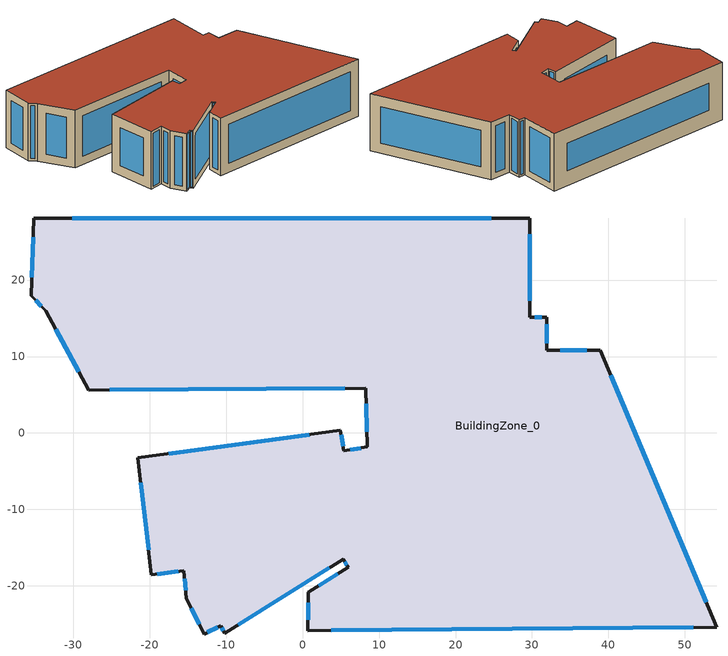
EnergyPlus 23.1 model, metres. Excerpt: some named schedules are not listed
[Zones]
BuildingZone_0
 floor outside (90.1-2019 Nonresidential CZ 1 Exterior Floor (Mass)): 29.72,28.12 29.72,15.13 31.92,15.13 31.93,10.8 38.93,10.81 54.17,-25.4 0.69,-25.86 0.76,-20.81 5.94,-17.59 5.3,-16.55 -10.21,-26.18 -10.71,-25.22 -12.86,-26.3 -15.23,-21.65 -15.54,-18 -19.78,-18.55 -21.54,-3.26 4.92,0.34 5.39,-2.33 8.43,-1.83 8.28,5.84 -28.01,5.62 -33.63,15.98 -35.49,17.93 -35.17,28.07 z0
 wall outside (90.1-2019 Nonresidential CZ 1 Exterior Wall (Mass)): 29.72,15.13 29.72,28.12 -35.17,28.07 -35.49,17.93 -33.63,15.98 -28.01,5.62 8.28,5.84 8.43,-1.83 5.39,-2.33 4.92,0.34 -21.54,-3.26 -19.78,-18.55 -15.54,-18 -15.23,-21.65 -12.86,-26.3 -10.71,-25.22 -10.21,-26.18 5.3,-16.55 5.94,-17.59 0.76,-20.81 0.69,-25.86 54.17,-25.4 38.93,10.81 31.93,10.8 31.92,15.13 29.72,15.13 z0:19.13
 window (DoublePaneLoEe2): 29.72,17.27 29.72,25.98 z2.14:16.98; 31.29,15.13 30.35,15.13 z0.63:18.5; 31.93,11.72 31.92,14.21 z0.92:18.21; 37.15,10.81 33.71,10.81 z1.78:17.35; 52.81,-22.16 40.29,7.58 z3.51:15.62; 3.77,-25.83 51.09,-25.43 z3.08:16.05; 0.74,-22.21 0.71,-24.46 z1.4:17.73; 4.59,-18.43 2.11,-19.98 z1.59:17.54; 5.49,-16.87 5.75,-17.28 z0.37:18.76; -8.42,-25.07 3.51,-17.66 z2.1:17.02; -10.56,-25.51 -10.36,-25.89 z0.33:18.8; -12.46,-26.1 -11.11,-25.42 z0.45:18.68; -14.58,-22.94 -13.51,-25.02 z1.44:17.68; -15.45,-19.05 -15.32,-20.61 z1.05:18.08; -19.04,-18.45 -16.28,-18.1 z0.75:18.38; -21.17,-6.5 -20.15,-15.31 z3.26:15.87; 0.89,-0.2 -17.52,-2.71 z4.06:15.06; 5.28,-1.74 5.02,-0.25 z0.6:18.52; 7.58,-1.97 6.24,-2.19 z0.86:18.26; 8.32,3.84 8.39,0.16 z1.99:17.13; -25.22,5.63 5.49,5.82 z2.78:16.34; -32.32,13.57 -29.32,8.04 z2.75:16.38; -34.95,17.36 -34.17,16.56 z0.79:18.34; -35.25,25.6 -35.41,20.4 z2.47:16.65; 24.69,28.12 -30.13,28.07 z5.04:14.09
 roof outside (90.1-2019 Nonresidential CZ 1 Exterior Roof (Mass)): 29.72,28.12 -35.17,28.07 -35.49,17.93 -33.63,15.98 -28.01,5.62 8.28,5.84 8.43,-1.83 5.39,-2.33 4.92,0.34 -21.54,-3.26 -19.78,-18.55 -15.54,-18 -15.23,-21.65 -12.86,-26.3 -10.71,-25.22 -10.21,-26.18 5.3,-16.55 5.94,-17.59 0.76,-20.81 0.69,-25.86 54.17,-25.4 38.93,10.81 31.93,10.8 31.92,15.13 29.72,15.13 z19.13
[Site:GroundTemperature:BuildingSurface]
18, 18, 18, 18, 18, 18, 18, 18, 18, 18, 18, 18
[Site:GroundReflectance]
0.2, 0.2, 0.2, 0.2, 0.2, 0.2, 0.2, 0.2, 0.2, 0.2, 0.2, 0.2
[Site:GroundReflectance:SnowModifier]
1, 1
[Site:WeatherStation]
Wind Sensor Height Above Ground {m}=10; Wind Speed Profile Exponent=0.22; Wind Speed Profile Boundary Layer Thickness {m}=370; Air Temperature Sensor Height Above Ground {m}=1.5
[SizingPeriod:WeatherFileConditionType] Use Weather File Daylight Saving Period=No; Use Weather File Rain and Snow Indicators=No
Name | Period Selection | Day Type
Extreme Summer Weather Period for Design | SummerExtreme | SummerDesignDay
Extreme Winter Weather Period for Design | WinterExtreme | WinterDesignDay
[Building]
Building: North Axis {deg}=0; Terrain=Suburbs; Loads Convergence Tolerance Value=0.04; Temperature Convergence Tolerance Value {deltaC}=0.25; Solar Distribution=FullExterior; Maximum Number of Warmup Days=30; Minimum Number of Warmup Days=7
[Construction]
90.1-2019 Nonresidential CZ 1 Exterior Roof (Mass): Vaporpermeable Felt_0.003_90.1-2019 Nonresidential CZ 1 Exterior Roof (Mass), XPS Board_0.11835271344262908_90.1-2019 Nonresidential CZ 1 Exterior Roof (Mass), Concrete_0.203_90.1-2019 Nonresidential CZ 1 Exterior Roof (Mass), Acoustic Tile_0.005_90.1-2019 Nonresidential CZ 1 Exterior Roof (Mass)
90.1-2019 Nonresidential CZ 1 Exterior Wall (Mass): Stucco_0.025_90.1-2019 Nonresidential CZ 1 Exterior Wall (Mass), Concrete_0.203_90.1-2019 Nonresidential CZ 1 Exterior Wall (Mass), Mineral Wool_0.006340168156952033_90.1-2019 Nonresidential CZ 1 Exterior Wall (Mass), Plaster_0.013_90.1-2019 Nonresidential CZ 1 Exterior Wall (Mass)
90.1-2019 Nonresidential CZ 1 Exterior Floor (Mass): Stucco_0.025_90.1-2019 Nonresidential CZ 1 Exterior Floor (Mass), Mineral Wool_0.005244967487677573_90.1-2019 Nonresidential CZ 1 Exterior Floor (Mass), Concrete_0.102_90.1-2019 Nonresidential CZ 1 Exterior Floor (Mass), Carpet_0.02_90.1-2019 Nonresidential CZ 1 Exterior Floor (Mass)
DoublePaneLoEe2: DoublePaneLoEe2Window
[Material]
Vaporpermeable Felt_0.003_90.1-2019 Nonresidential CZ 1 Exterior Roof (Mass): Roughness=Rough; @90.1-2019 Nonresidential CZ 1 Exterior Roof (Mass):Vaporpermeable Felt-Thickness@ [m]=0.003; @90.1-2019 Nonresidential CZ 1 Exterior Roof (Mass):Vaporpermeable Felt-Conductivity@ [W/m-K]=0.909091; @90.1-2019 Nonresidential CZ 1 Exterior Roof (Mass):Vaporpermeable Felt-Density@ [kg/m3]=0.5; @90.1-2019 Nonresidential CZ 1 Exterior Roof (Mass):Vaporpermeable Felt-SpecificHeat@ [J/kg-K]=1800; @90.1-2019 Nonresidential CZ 1 Exterior Roof (Mass):Vaporpermeable Felt-ThermalEmittance@=0.9; @90.1-2019 Nonresidential CZ 1 Exterior Roof (Mass):Vaporpermeable Felt-SolarAbsorptance@=0.7; @90.1-2019 Nonresidential CZ 1 Exterior Roof (Mass):Vaporpermeable Felt-VisibleAbsorptance@=0.7
XPS Board_0.11835271344262908_90.1-2019 Nonresidential CZ 1 Exterior Roof (Mass): Roughness=Rough; @90.1-2019 Nonresidential CZ 1 Exterior Roof (Mass):XPS Board-Thickness@ [m]=0.118353; @90.1-2019 Nonresidential CZ 1 Exterior Roof (Mass):XPS Board-Conductivity@ [W/m-K]=0.034; @90.1-2019 Nonresidential CZ 1 Exterior Roof (Mass):XPS Board-Density@ [kg/m3]=35; @90.1-2019 Nonresidential CZ 1 Exterior Roof (Mass):XPS Board-SpecificHeat@ [J/kg-K]=1400; @90.1-2019 Nonresidential CZ 1 Exterior Roof (Mass):XPS Board-ThermalEmittance@=0.9; @90.1-2019 Nonresidential CZ 1 Exterior Roof (Mass):XPS Board-SolarAbsorptance@=0.7; @90.1-2019 Nonresidential CZ 1 Exterior Roof (Mass):XPS Board-VisibleAbsorptance@=0.7
Concrete_0.203_90.1-2019 Nonresidential CZ 1 Exterior Roof (Mass): Roughness=Rough; @90.1-2019 Nonresidential CZ 1 Exterior Roof (Mass):Concrete-Thickness@ [m]=0.203; @90.1-2019 Nonresidential CZ 1 Exterior Roof (Mass):Concrete-Conductivity@ [W/m-K]=2; @90.1-2019 Nonresidential CZ 1 Exterior Roof (Mass):Concrete-Density@ [kg/m3]=2400; @90.1-2019 Nonresidential CZ 1 Exterior Roof (Mass):Concrete-SpecificHeat@ [J/kg-K]=950; @90.1-2019 Nonresidential CZ 1 Exterior Roof (Mass):Concrete-ThermalEmittance@=0.9; @90.1-2019 Nonresidential CZ 1 Exterior Roof (Mass):Concrete-SolarAbsorptance@=0.7; @90.1-2019 Nonresidential CZ 1 Exterior Roof (Mass):Concrete-VisibleAbsorptance@=0.7
Acoustic Tile_0.005_90.1-2019 Nonresidential CZ 1 Exterior Roof (Mass): Roughness=MediumSmooth; @90.1-2019 Nonresidential CZ 1 Exterior Roof (Mass):Acoustic Tile-Thickness@ [m]=0.005; @90.1-2019 Nonresidential CZ 1 Exterior Roof (Mass):Acoustic Tile-Conductivity@ [W/m-K]=0.06; @90.1-2019 Nonresidential CZ 1 Exterior Roof (Mass):Acoustic Tile-Density@ [kg/m3]=368; @90.1-2019 Nonresidential CZ 1 Exterior Roof (Mass):Acoustic Tile-SpecificHeat@ [J/kg-K]=590; @90.1-2019 Nonresidential CZ 1 Exterior Roof (Mass):Acoustic Tile-ThermalEmittance@=0.9; @90.1-2019 Nonresidential CZ 1 Exterior Roof (Mass):Acoustic Tile-SolarAbsorptance@=0.7; @90.1-2019 Nonresidential CZ 1 Exterior Roof (Mass):Acoustic Tile-VisibleAbsorptance@=0.7
Stucco_0.025_90.1-2019 Nonresidential CZ 1 Exterior Wall (Mass): Roughness=Smooth; @90.1-2019 Nonresidential CZ 1 Exterior Wall (Mass):Stucco-Thickness@ [m]=0.025; @90.1-2019 Nonresidential CZ 1 Exterior Wall (Mass):Stucco-Conductivity@ [W/m-K]=0.72; @90.1-2019 Nonresidential CZ 1 Exterior Wall (Mass):Stucco-Density@ [kg/m3]=1856; @90.1-2019 Nonresidential CZ 1 Exterior Wall (Mass):Stucco-SpecificHeat@ [J/kg-K]=840; @90.1-2019 Nonresidential CZ 1 Exterior Wall (Mass):Stucco-ThermalEmittance@=0.9; @90.1-2019 Nonresidential CZ 1 Exterior Wall (Mass):Stucco-SolarAbsorptance@=0.7; @90.1-2019 Nonresidential CZ 1 Exterior Wall (Mass):Stucco-VisibleAbsorptance@=0.7
Concrete_0.203_90.1-2019 Nonresidential CZ 1 Exterior Wall (Mass): Roughness=Rough; @90.1-2019 Nonresidential CZ 1 Exterior Wall (Mass):Concrete-Thickness@ [m]=0.203; @90.1-2019 Nonresidential CZ 1 Exterior Wall (Mass):Concrete-Conductivity@ [W/m-K]=2; @90.1-2019 Nonresidential CZ 1 Exterior Wall (Mass):Concrete-Density@ [kg/m3]=2400; @90.1-2019 Nonresidential CZ 1 Exterior Wall (Mass):Concrete-SpecificHeat@ [J/kg-K]=950; @90.1-2019 Nonresidential CZ 1 Exterior Wall (Mass):Concrete-ThermalEmittance@=0.9; @90.1-2019 Nonresidential CZ 1 Exterior Wall (Mass):Concrete-SolarAbsorptance@=0.7; @90.1-2019 Nonresidential CZ 1 Exterior Wall (Mass):Concrete-VisibleAbsorptance@=0.7
Mineral Wool_0.006340168156952033_90.1-2019 Nonresidential CZ 1 Exterior Wall (Mass): Roughness=Rough; @90.1-2019 Nonresidential CZ 1 Exterior Wall (Mass):Mineral Wool-Thickness@ [m]=0.00634017; @90.1-2019 Nonresidential CZ 1 Exterior Wall (Mass):Mineral Wool-Conductivity@ [W/m-K]=0.041; @90.1-2019 Nonresidential CZ 1 Exterior Wall (Mass):Mineral Wool-Density@ [kg/m3]=155; @90.1-2019 Nonresidential CZ 1 Exterior Wall (Mass):Mineral Wool-SpecificHeat@ [J/kg-K]=1130; @90.1-2019 Nonresidential CZ 1 Exterior Wall (Mass):Mineral Wool-ThermalEmittance@=0.9; @90.1-2019 Nonresidential CZ 1 Exterior Wall (Mass):Mineral Wool-SolarAbsorptance@=0.7; @90.1-2019 Nonresidential CZ 1 Exterior Wall (Mass):Mineral Wool-VisibleAbsorptance@=0.7
Plaster_0.013_90.1-2019 Nonresidential CZ 1 Exterior Wall (Mass): Roughness=Rough; @90.1-2019 Nonresidential CZ 1 Exterior Wall (Mass):Plaster-Thickness@ [m]=0.013; @90.1-2019 Nonresidential CZ 1 Exterior Wall (Mass):Plaster-Conductivity@ [W/m-K]=1; @90.1-2019 Nonresidential CZ 1 Exterior Wall (Mass):Plaster-Density@ [kg/m3]=2000; @90.1-2019 Nonresidential CZ 1 Exterior Wall (Mass):Plaster-SpecificHeat@ [J/kg-K]=1130; @90.1-2019 Nonresidential CZ 1 Exterior Wall (Mass):Plaster-ThermalEmittance@=0.9; @90.1-2019 Nonresidential CZ 1 Exterior Wall (Mass):Plaster-SolarAbsorptance@=0.7; @90.1-2019 Nonresidential CZ 1 Exterior Wall (Mass):Plaster-VisibleAbsorptance@=0.7
Stucco_0.025_90.1-2019 Nonresidential CZ 1 Exterior Floor (Mass): Roughness=Smooth; @90.1-2019 Nonresidential CZ 1 Exterior Floor (Mass):Stucco-Thickness@ [m]=0.025; @90.1-2019 Nonresidential CZ 1 Exterior Floor (Mass):Stucco-Conductivity@ [W/m-K]=0.72; @90.1-2019 Nonresidential CZ 1 Exterior Floor (Mass):Stucco-Density@ [kg/m3]=1856; @90.1-2019 Nonresidential CZ 1 Exterior Floor (Mass):Stucco-SpecificHeat@ [J/kg-K]=840; @90.1-2019 Nonresidential CZ 1 Exterior Floor (Mass):Stucco-ThermalEmittance@=0.9; @90.1-2019 Nonresidential CZ 1 Exterior Floor (Mass):Stucco-SolarAbsorptance@=0.7; @90.1-2019 Nonresidential CZ 1 Exterior Floor (Mass):Stucco-VisibleAbsorptance@=0.7
Mineral Wool_0.005244967487677573_90.1-2019 Nonresidential CZ 1 Exterior Floor (Mass): Roughness=Rough; @90.1-2019 Nonresidential CZ 1 Exterior Floor (Mass):Mineral Wool-Thickness@ [m]=0.00524497; @90.1-2019 Nonresidential CZ 1 Exterior Floor (Mass):Mineral Wool-Conductivity@ [W/m-K]=0.041; @90.1-2019 Nonresidential CZ 1 Exterior Floor (Mass):Mineral Wool-Density@ [kg/m3]=155; @90.1-2019 Nonresidential CZ 1 Exterior Floor (Mass):Mineral Wool-SpecificHeat@ [J/kg-K]=1130; @90.1-2019 Nonresidential CZ 1 Exterior Floor (Mass):Mineral Wool-ThermalEmittance@=0.9; @90.1-2019 Nonresidential CZ 1 Exterior Floor (Mass):Mineral Wool-SolarAbsorptance@=0.7; @90.1-2019 Nonresidential CZ 1 Exterior Floor (Mass):Mineral Wool-VisibleAbsorptance@=0.7
Concrete_0.102_90.1-2019 Nonresidential CZ 1 Exterior Floor (Mass): Roughness=Rough; @90.1-2019 Nonresidential CZ 1 Exterior Floor (Mass):Concrete-Thickness@ [m]=0.102; @90.1-2019 Nonresidential CZ 1 Exterior Floor (Mass):Concrete-Conductivity@ [W/m-K]=2; @90.1-2019 Nonresidential CZ 1 Exterior Floor (Mass):Concrete-Density@ [kg/m3]=2400; @90.1-2019 Nonresidential CZ 1 Exterior Floor (Mass):Concrete-SpecificHeat@ [J/kg-K]=950; @90.1-2019 Nonresidential CZ 1 Exterior Floor (Mass):Concrete-ThermalEmittance@=0.9; @90.1-2019 Nonresidential CZ 1 Exterior Floor (Mass):Concrete-SolarAbsorptance@=0.7; @90.1-2019 Nonresidential CZ 1 Exterior Floor (Mass):Concrete-VisibleAbsorptance@=0.7
Carpet_0.02_90.1-2019 Nonresidential CZ 1 Exterior Floor (Mass): Roughness=MediumRough; @90.1-2019 Nonresidential CZ 1 Exterior Floor (Mass):Carpet-Thickness@ [m]=0.02; @90.1-2019 Nonresidential CZ 1 Exterior Floor (Mass):Carpet-Conductivity@ [W/m-K]=0.06; @90.1-2019 Nonresidential CZ 1 Exterior Floor (Mass):Carpet-Density@ [kg/m3]=288; @90.1-2019 Nonresidential CZ 1 Exterior Floor (Mass):Carpet-SpecificHeat@ [J/kg-K]=1380; @90.1-2019 Nonresidential CZ 1 Exterior Floor (Mass):Carpet-ThermalEmittance@=0.9; @90.1-2019 Nonresidential CZ 1 Exterior Floor (Mass):Carpet-SolarAbsorptance@=0.7; @90.1-2019 Nonresidential CZ 1 Exterior Floor (Mass):Carpet-VisibleAbsorptance@=0.7
[WindowMaterial:SimpleGlazingSystem]
DoublePaneLoEe2Window: @DoublePaneLoEe2-UValue@=1.493; @DoublePaneLoEe2-SolarHeatGainCoefficient@=0.373; @DoublePaneLoEe2-VisibleTransmittance@=0.444
[WindowMaterial:Shade] Solar Reflectance=0.49; Visible reflectance=0.49; Thermal Hemispherical Emissivity=0.9; Infrared Transmittance=0; Top opening multiplier=1; Bottom opening multiplier=1; Left-side opening multiplier=1; Right-side opening multiplier=1; Air flow permeability=0
BuildingZone_0:f1:w0_Shade: @BuildingZone_0:f1:w0-ShadingSystemTransmittanceSolar@=0.5; @BuildingZone_0:f1:w0-ShadingSystemTransmittanceVisible@=0.5; @BuildingZone_0:f1:w0-ShadingThickness@ [m]=0.003; @BuildingZone_0:f1:w0-ShadingConductivity@ [W/m-K]=0.1; @BuildingZone_0:f1:w0-ShadeGlassDistance@ [m]=0.05
BuildingZone_0:f2:w0_Shade: @BuildingZone_0:f2:w0-ShadingSystemTransmittanceSolar@=0.5; @BuildingZone_0:f2:w0-ShadingSystemTransmittanceVisible@=0.5; @BuildingZone_0:f2:w0-ShadingThickness@ [m]=0.003; @BuildingZone_0:f2:w0-ShadingConductivity@ [W/m-K]=0.1; @BuildingZone_0:f2:w0-ShadeGlassDistance@ [m]=0.05
BuildingZone_0:f3:w0_Shade: @BuildingZone_0:f3:w0-ShadingSystemTransmittanceSolar@=0.5; @BuildingZone_0:f3:w0-ShadingSystemTransmittanceVisible@=0.5; @BuildingZone_0:f3:w0-ShadingThickness@ [m]=0.003; @BuildingZone_0:f3:w0-ShadingConductivity@ [W/m-K]=0.1; @BuildingZone_0:f3:w0-ShadeGlassDistance@ [m]=0.05
BuildingZone_0:f4:w0_Shade: @BuildingZone_0:f4:w0-ShadingSystemTransmittanceSolar@=0.5; @BuildingZone_0:f4:w0-ShadingSystemTransmittanceVisible@=0.5; @BuildingZone_0:f4:w0-ShadingThickness@ [m]=0.003; @BuildingZone_0:f4:w0-ShadingConductivity@ [W/m-K]=0.1; @BuildingZone_0:f4:w0-ShadeGlassDistance@ [m]=0.05
BuildingZone_0:f5:w0_Shade: @BuildingZone_0:f5:w0-ShadingSystemTransmittanceSolar@=0.5; @BuildingZone_0:f5:w0-ShadingSystemTransmittanceVisible@=0.5; @BuildingZone_0:f5:w0-ShadingThickness@ [m]=0.003; @BuildingZone_0:f5:w0-ShadingConductivity@ [W/m-K]=0.1; @BuildingZone_0:f5:w0-ShadeGlassDistance@ [m]=0.05
BuildingZone_0:f6:w0_Shade: @BuildingZone_0:f6:w0-ShadingSystemTransmittanceSolar@=0.5; @BuildingZone_0:f6:w0-ShadingSystemTransmittanceVisible@=0.5; @BuildingZone_0:f6:w0-ShadingThickness@ [m]=0.003; @BuildingZone_0:f6:w0-ShadingConductivity@ [W/m-K]=0.1; @BuildingZone_0:f6:w0-ShadeGlassDistance@ [m]=0.05
BuildingZone_0:f7:w0_Shade: @BuildingZone_0:f7:w0-ShadingSystemTransmittanceSolar@=0.5; @BuildingZone_0:f7:w0-ShadingSystemTransmittanceVisible@=0.5; @BuildingZone_0:f7:w0-ShadingThickness@ [m]=0.003; @BuildingZone_0:f7:w0-ShadingConductivity@ [W/m-K]=0.1; @BuildingZone_0:f7:w0-ShadeGlassDistance@ [m]=0.05
BuildingZone_0:f8:w0_Shade: @BuildingZone_0:f8:w0-ShadingSystemTransmittanceSolar@=0.5; @BuildingZone_0:f8:w0-ShadingSystemTransmittanceVisible@=0.5; @BuildingZone_0:f8:w0-ShadingThickness@ [m]=0.003; @BuildingZone_0:f8:w0-ShadingConductivity@ [W/m-K]=0.1; @BuildingZone_0:f8:w0-ShadeGlassDistance@ [m]=0.05
BuildingZone_0:f9:w0_Shade: @BuildingZone_0:f9:w0-ShadingSystemTransmittanceSolar@=0.5; @BuildingZone_0:f9:w0-ShadingSystemTransmittanceVisible@=0.5; @BuildingZone_0:f9:w0-ShadingThickness@ [m]=0.003; @BuildingZone_0:f9:w0-ShadingConductivity@ [W/m-K]=0.1; @BuildingZone_0:f9:w0-ShadeGlassDistance@ [m]=0.05
BuildingZone_0:f10:w0_Shade: @BuildingZone_0:f10:w0-ShadingSystemTransmittanceSolar@=0.5; @BuildingZone_0:f10:w0-ShadingSystemTransmittanceVisible@=0.5; @BuildingZone_0:f10:w0-ShadingThickness@ [m]=0.003; @BuildingZone_0:f10:w0-ShadingConductivity@ [W/m-K]=0.1; @BuildingZone_0:f10:w0-ShadeGlassDistance@ [m]=0.05
BuildingZone_0:f11:w0_Shade: @BuildingZone_0:f11:w0-ShadingSystemTransmittanceSolar@=0.5; @BuildingZone_0:f11:w0-ShadingSystemTransmittanceVisible@=0.5; @BuildingZone_0:f11:w0-ShadingThickness@ [m]=0.003; @BuildingZone_0:f11:w0-ShadingConductivity@ [W/m-K]=0.1; @BuildingZone_0:f11:w0-ShadeGlassDistance@ [m]=0.05
BuildingZone_0:f12:w0_Shade: @BuildingZone_0:f12:w0-ShadingSystemTransmittanceSolar@=0.5; @BuildingZone_0:f12:w0-ShadingSystemTransmittanceVisible@=0.5; @BuildingZone_0:f12:w0-ShadingThickness@ [m]=0.003; @BuildingZone_0:f12:w0-ShadingConductivity@ [W/m-K]=0.1; @BuildingZone_0:f12:w0-ShadeGlassDistance@ [m]=0.05
BuildingZone_0:f13:w0_Shade: @BuildingZone_0:f13:w0-ShadingSystemTransmittanceSolar@=0.5; @BuildingZone_0:f13:w0-ShadingSystemTransmittanceVisible@=0.5; @BuildingZone_0:f13:w0-ShadingThickness@ [m]=0.003; @BuildingZone_0:f13:w0-ShadingConductivity@ [W/m-K]=0.1; @BuildingZone_0:f13:w0-ShadeGlassDistance@ [m]=0.05
BuildingZone_0:f14:w0_Shade: @BuildingZone_0:f14:w0-ShadingSystemTransmittanceSolar@=0.5; @BuildingZone_0:f14:w0-ShadingSystemTransmittanceVisible@=0.5; @BuildingZone_0:f14:w0-ShadingThickness@ [m]=0.003; @BuildingZone_0:f14:w0-ShadingConductivity@ [W/m-K]=0.1; @BuildingZone_0:f14:w0-ShadeGlassDistance@ [m]=0.05
BuildingZone_0:f15:w0_Shade: @BuildingZone_0:f15:w0-ShadingSystemTransmittanceSolar@=0.5; @BuildingZone_0:f15:w0-ShadingSystemTransmittanceVisible@=0.5; @BuildingZone_0:f15:w0-ShadingThickness@ [m]=0.003; @BuildingZone_0:f15:w0-ShadingConductivity@ [W/m-K]=0.1; @BuildingZone_0:f15:w0-ShadeGlassDistance@ [m]=0.05
BuildingZone_0:f16:w0_Shade: @BuildingZone_0:f16:w0-ShadingSystemTransmittanceSolar@=0.5; @BuildingZone_0:f16:w0-ShadingSystemTransmittanceVisible@=0.5; @BuildingZone_0:f16:w0-ShadingThickness@ [m]=0.003; @BuildingZone_0:f16:w0-ShadingConductivity@ [W/m-K]=0.1; @BuildingZone_0:f16:w0-ShadeGlassDistance@ [m]=0.05
BuildingZone_0:f17:w0_Shade: @BuildingZone_0:f17:w0-ShadingSystemTransmittanceSolar@=0.5; @BuildingZone_0:f17:w0-ShadingSystemTransmittanceVisible@=0.5; @BuildingZone_0:f17:w0-ShadingThickness@ [m]=0.003; @BuildingZone_0:f17:w0-ShadingConductivity@ [W/m-K]=0.1; @BuildingZone_0:f17:w0-ShadeGlassDistance@ [m]=0.05
BuildingZone_0:f18:w0_Shade: @BuildingZone_0:f18:w0-ShadingSystemTransmittanceSolar@=0.5; @BuildingZone_0:f18:w0-ShadingSystemTransmittanceVisible@=0.5; @BuildingZone_0:f18:w0-ShadingThickness@ [m]=0.003; @BuildingZone_0:f18:w0-ShadingConductivity@ [W/m-K]=0.1; @BuildingZone_0:f18:w0-ShadeGlassDistance@ [m]=0.05
BuildingZone_0:f19:w0_Shade: @BuildingZone_0:f19:w0-ShadingSystemTransmittanceSolar@=0.5; @BuildingZone_0:f19:w0-ShadingSystemTransmittanceVisible@=0.5; @BuildingZone_0:f19:w0-ShadingThickness@ [m]=0.003; @BuildingZone_0:f19:w0-ShadingConductivity@ [W/m-K]=0.1; @BuildingZone_0:f19:w0-ShadeGlassDistance@ [m]=0.05
BuildingZone_0:f20:w0_Shade: @BuildingZone_0:f20:w0-ShadingSystemTransmittanceSolar@=0.5; @BuildingZone_0:f20:w0-ShadingSystemTransmittanceVisible@=0.5; @BuildingZone_0:f20:w0-ShadingThickness@ [m]=0.003; @BuildingZone_0:f20:w0-ShadingConductivity@ [W/m-K]=0.1; @BuildingZone_0:f20:w0-ShadeGlassDistance@ [m]=0.05
BuildingZone_0:f21:w0_Shade: @BuildingZone_0:f21:w0-ShadingSystemTransmittanceSolar@=0.5; @BuildingZone_0:f21:w0-ShadingSystemTransmittanceVisible@=0.5; @BuildingZone_0:f21:w0-ShadingThickness@ [m]=0.003; @BuildingZone_0:f21:w0-ShadingConductivity@ [W/m-K]=0.1; @BuildingZone_0:f21:w0-ShadeGlassDistance@ [m]=0.05
BuildingZone_0:f22:w0_Shade: @BuildingZone_0:f22:w0-ShadingSystemTransmittanceSolar@=0.5; @BuildingZone_0:f22:w0-ShadingSystemTransmittanceVisible@=0.5; @BuildingZone_0:f22:w0-ShadingThickness@ [m]=0.003; @BuildingZone_0:f22:w0-ShadingConductivity@ [W/m-K]=0.1; @BuildingZone_0:f22:w0-ShadeGlassDistance@ [m]=0.05
BuildingZone_0:f23:w0_Shade: @BuildingZone_0:f23:w0-ShadingSystemTransmittanceSolar@=0.5; @BuildingZone_0:f23:w0-ShadingSystemTransmittanceVisible@=0.5; @BuildingZone_0:f23:w0-ShadingThickness@ [m]=0.003; @BuildingZone_0:f23:w0-ShadingConductivity@ [W/m-K]=0.1; @BuildingZone_0:f23:w0-ShadeGlassDistance@ [m]=0.05
BuildingZone_0:f24:w0_Shade: @BuildingZone_0:f24:w0-ShadingSystemTransmittanceSolar@=0.5; @BuildingZone_0:f24:w0-ShadingSystemTransmittanceVisible@=0.5; @BuildingZone_0:f24:w0-ShadingThickness@ [m]=0.003; @BuildingZone_0:f24:w0-ShadingConductivity@ [W/m-K]=0.1; @BuildingZone_0:f24:w0-ShadeGlassDistance@ [m]=0.05
BuildingZone_0:f25:w0_Shade: @BuildingZone_0:f25:w0-ShadingSystemTransmittanceSolar@=0.5; @BuildingZone_0:f25:w0-ShadingSystemTransmittanceVisible@=0.5; @BuildingZone_0:f25:w0-ShadingThickness@ [m]=0.003; @BuildingZone_0:f25:w0-ShadingConductivity@ [W/m-K]=0.1; @BuildingZone_0:f25:w0-ShadeGlassDistance@ [m]=0.05
[Zone]
BuildingZone_0: Rotation [deg]=0; Type=1; Multiplier=1; Volume [m3]=63543.5; Area [m2]=3322.33; Zone Inside Convection Algorithm=TARP; Zone Outside Convection Algorithm=DOE-2
[People]
People BuildingZone_0: Zone or ZoneList=BuildingZone_0; OccupancySchedule=OfficeSmall BLDG_OCC_SCH; Number of People Calculation Method=People/Area; PeopleDensity [person/m2]=0.12; Fraction Radiant=0.3; Sensible Heat Fraction=AUTOCALCULATE; Activity Level Schedule=BuildingZone_0PeopleActivity; Carbon Dioxide Generation Rate [m3/s-W]=3.82E-08; Enable ASHRAE 55 Comfort Warnings=No; Mean Radiant Temperature Calculation Type=ZoneAveraged; Work Efficiency Schedule=BuildingZone_0WorkEfficiency; Clothing Insulation Calculation Method=DynamicClothingModelASHRAE55; Air Velocity Schedule=AirSpeed 0; Thermal Comfort Model 1 Type=AdaptiveASH55; Thermal Comfort Model 2 Type=Pierce; Thermal Comfort Model 3 Type=Fanger
[ElectricEquipment]
BuildingZone_0 Equipment: Zone or ZoneList=BuildingZone_0; EquipmentAvailibilitySchedule=OfficeSmall BLDG_EQUIP_SCH_2013; Design Level Calculation Method=Watts/Area; EquipmentPowerDensity [W/m2]=15; Fraction Latent=0; Fraction Radiant=.2; Fraction Lost=0
[Lights]
BuildingZone_0 General lighting: Zone or ZoneList=BuildingZone_0; LightsAvailibilitySchedule=OfficeSmall BLDG_LIGHT_SCH_2013; Design Level Calculation Method=Watts/Area; LightingPowerDensity [W/m2]=10; Return Air Fraction=0; Fraction Radiant=.42; Fraction Visible=.18; Fraction Replaceable=1
[ZoneVentilation:WindandStackOpenArea]
BuildingZone_0NatVent_Buoy: Zone=BuildingZone_0; Opening Area {m2}=2569.65; Opening Area Fraction Schedule=NatVentAvail_BuildingZone_0; Opening Effectiveness=0; Effective Angle {deg}=0; Height Difference {m}=3.25266; Discharge Coefficient for Opening=0.6; Minimum Indoor Temperature {C}=22; Maximum Indoor Temperature {C}=100; Delta Temperature {deltaC}=1; Minimum Outdoor Temperature {C}=0; Maximum Outdoor Temperature {C}=30; Maximum Wind Speed {m/s}=40
[ZoneInfiltration:DesignFlowRate]
BuildingZone_0Infiltration: Zone or ZoneList=BuildingZone_0; Schedule=On; Design Flow Rate Calculation Method=Flow/ExteriorArea; Flow per Exterior Surface Area [m3/s-m2]=0.00030226; @BuildingZone_0-InfiltrationConstantCoefficient@=1; @BuildingZone_0-InfiltrationTemperatureCoefficient@=0; @BuildingZone_0-InfiltrationWindVelocityCoefficient@=0; @BuildingZone_0-InfiltrationWindVelocitySquaredCoefficient@=0
[WindowShadingControl] Zone=BuildingZone_0; Shading type=ExteriorShade; Shading control is scheduled=Yes; Glare control is active=No; Type of slat angle control=FixedSlatAngle; Setpoint 2=0; Multiple Surface Control Type=Sequential
BuildingZone_0:f1:w0_ShadingControl: @BuildingZone_0:f1:w0-ShadingControlType@=OnIfHighSolarOnWindow; @BuildingZone_0:f1:w0-ShadingSystemAvailibilitySchedule@=AllOn; @BuildingZone_0:f1:w0-ShadingSystemSetPoint@=180; Material name of shading device=BuildingZone_0:f1:w0_Shade; Fenestration Surface 1=BuildingZone_0:f1:w0
BuildingZone_0:f2:w0_ShadingControl: Material name of shading device=BuildingZone_0:f2:w0_Shade; Fenestration Surface 1=BuildingZone_0:f2:w0; @BuildingZone_0:f2:w0-ShadingControlType@=OnIfHighSolarOnWindow; @BuildingZone_0:f2:w0-ShadingSystemAvailibilitySchedule@=AllOn; @BuildingZone_0:f2:w0-ShadingSystemSetPoint@=180
BuildingZone_0:f3:w0_ShadingControl: Material name of shading device=BuildingZone_0:f3:w0_Shade; Fenestration Surface 1=BuildingZone_0:f3:w0; @BuildingZone_0:f3:w0-ShadingControlType@=OnIfHighSolarOnWindow; @BuildingZone_0:f3:w0-ShadingSystemAvailibilitySchedule@=AllOn; @BuildingZone_0:f3:w0-ShadingSystemSetPoint@=180
BuildingZone_0:f4:w0_ShadingControl: Material name of shading device=BuildingZone_0:f4:w0_Shade; Fenestration Surface 1=BuildingZone_0:f4:w0; @BuildingZone_0:f4:w0-ShadingControlType@=OnIfHighSolarOnWindow; @BuildingZone_0:f4:w0-ShadingSystemAvailibilitySchedule@=AllOn; @BuildingZone_0:f4:w0-ShadingSystemSetPoint@=180
BuildingZone_0:f5:w0_ShadingControl: Material name of shading device=BuildingZone_0:f5:w0_Shade; Fenestration Surface 1=BuildingZone_0:f5:w0; @BuildingZone_0:f5:w0-ShadingControlType@=OnIfHighSolarOnWindow; @BuildingZone_0:f5:w0-ShadingSystemAvailibilitySchedule@=AllOn; @BuildingZone_0:f5:w0-ShadingSystemSetPoint@=180
BuildingZone_0:f6:w0_ShadingControl: Material name of shading device=BuildingZone_0:f6:w0_Shade; Fenestration Surface 1=BuildingZone_0:f6:w0; @BuildingZone_0:f6:w0-ShadingControlType@=OnIfHighSolarOnWindow; @BuildingZone_0:f6:w0-ShadingSystemAvailibilitySchedule@=AllOn; @BuildingZone_0:f6:w0-ShadingSystemSetPoint@=180
BuildingZone_0:f7:w0_ShadingControl: Material name of shading device=BuildingZone_0:f7:w0_Shade; Fenestration Surface 1=BuildingZone_0:f7:w0; @BuildingZone_0:f7:w0-ShadingControlType@=OnIfHighSolarOnWindow; @BuildingZone_0:f7:w0-ShadingSystemAvailibilitySchedule@=AllOn; @BuildingZone_0:f7:w0-ShadingSystemSetPoint@=180
BuildingZone_0:f8:w0_ShadingControl: Material name of shading device=BuildingZone_0:f8:w0_Shade; Fenestration Surface 1=BuildingZone_0:f8:w0; @BuildingZone_0:f8:w0-ShadingControlType@=OnIfHighSolarOnWindow; @BuildingZone_0:f8:w0-ShadingSystemAvailibilitySchedule@=AllOn; @BuildingZone_0:f8:w0-ShadingSystemSetPoint@=180
BuildingZone_0:f9:w0_ShadingControl: Material name of shading device=BuildingZone_0:f9:w0_Shade; Fenestration Surface 1=BuildingZone_0:f9:w0; @BuildingZone_0:f9:w0-ShadingControlType@=OnIfHighSolarOnWindow; @BuildingZone_0:f9:w0-ShadingSystemAvailibilitySchedule@=AllOn; @BuildingZone_0:f9:w0-ShadingSystemSetPoint@=180
BuildingZone_0:f10:w0_ShadingControl: Material name of shading device=BuildingZone_0:f10:w0_Shade; Fenestration Surface 1=BuildingZone_0:f10:w0; @BuildingZone_0:f10:w0-ShadingControlType@=OnIfHighSolarOnWindow; @BuildingZone_0:f10:w0-ShadingSystemAvailibilitySchedule@=AllOn; @BuildingZone_0:f10:w0-ShadingSystemSetPoint@=180
BuildingZone_0:f11:w0_ShadingControl: Material name of shading device=BuildingZone_0:f11:w0_Shade; Fenestration Surface 1=BuildingZone_0:f11:w0; @BuildingZone_0:f11:w0-ShadingControlType@=OnIfHighSolarOnWindow; @BuildingZone_0:f11:w0-ShadingSystemAvailibilitySchedule@=AllOn; @BuildingZone_0:f11:w0-ShadingSystemSetPoint@=180
BuildingZone_0:f12:w0_ShadingControl: Material name of shading device=BuildingZone_0:f12:w0_Shade; Fenestration Surface 1=BuildingZone_0:f12:w0; @BuildingZone_0:f12:w0-ShadingControlType@=OnIfHighSolarOnWindow; @BuildingZone_0:f12:w0-ShadingSystemAvailibilitySchedule@=AllOn; @BuildingZone_0:f12:w0-ShadingSystemSetPoint@=180
BuildingZone_0:f13:w0_ShadingControl: Material name of shading device=BuildingZone_0:f13:w0_Shade; Fenestration Surface 1=BuildingZone_0:f13:w0; @BuildingZone_0:f13:w0-ShadingControlType@=OnIfHighSolarOnWindow; @BuildingZone_0:f13:w0-ShadingSystemAvailibilitySchedule@=AllOn; @BuildingZone_0:f13:w0-ShadingSystemSetPoint@=180
BuildingZone_0:f14:w0_ShadingControl: Material name of shading device=BuildingZone_0:f14:w0_Shade; Fenestration Surface 1=BuildingZone_0:f14:w0; @BuildingZone_0:f14:w0-ShadingControlType@=OnIfHighSolarOnWindow; @BuildingZone_0:f14:w0-ShadingSystemAvailibilitySchedule@=AllOn; @BuildingZone_0:f14:w0-ShadingSystemSetPoint@=180
BuildingZone_0:f15:w0_ShadingControl: Material name of shading device=BuildingZone_0:f15:w0_Shade; Fenestration Surface 1=BuildingZone_0:f15:w0; @BuildingZone_0:f15:w0-ShadingControlType@=OnIfHighSolarOnWindow; @BuildingZone_0:f15:w0-ShadingSystemAvailibilitySchedule@=AllOn; @BuildingZone_0:f15:w0-ShadingSystemSetPoint@=180
BuildingZone_0:f16:w0_ShadingControl: Material name of shading device=BuildingZone_0:f16:w0_Shade; Fenestration Surface 1=BuildingZone_0:f16:w0; @BuildingZone_0:f16:w0-ShadingControlType@=OnIfHighSolarOnWindow; @BuildingZone_0:f16:w0-ShadingSystemAvailibilitySchedule@=AllOn; @BuildingZone_0:f16:w0-ShadingSystemSetPoint@=180
BuildingZone_0:f17:w0_ShadingControl: Material name of shading device=BuildingZone_0:f17:w0_Shade; Fenestration Surface 1=BuildingZone_0:f17:w0; @BuildingZone_0:f17:w0-ShadingControlType@=OnIfHighSolarOnWindow; @BuildingZone_0:f17:w0-ShadingSystemAvailibilitySchedule@=AllOn; @BuildingZone_0:f17:w0-ShadingSystemSetPoint@=180
BuildingZone_0:f18:w0_ShadingControl: Material name of shading device=BuildingZone_0:f18:w0_Shade; Fenestration Surface 1=BuildingZone_0:f18:w0; @BuildingZone_0:f18:w0-ShadingControlType@=OnIfHighSolarOnWindow; @BuildingZone_0:f18:w0-ShadingSystemAvailibilitySchedule@=AllOn; @BuildingZone_0:f18:w0-ShadingSystemSetPoint@=180
BuildingZone_0:f19:w0_ShadingControl: Material name of shading device=BuildingZone_0:f19:w0_Shade; Fenestration Surface 1=BuildingZone_0:f19:w0; @BuildingZone_0:f19:w0-ShadingControlType@=OnIfHighSolarOnWindow; @BuildingZone_0:f19:w0-ShadingSystemAvailibilitySchedule@=AllOn; @BuildingZone_0:f19:w0-ShadingSystemSetPoint@=180
BuildingZone_0:f20:w0_ShadingControl: Material name of shading device=BuildingZone_0:f20:w0_Shade; Fenestration Surface 1=BuildingZone_0:f20:w0; @BuildingZone_0:f20:w0-ShadingControlType@=OnIfHighSolarOnWindow; @BuildingZone_0:f20:w0-ShadingSystemAvailibilitySchedule@=AllOn; @BuildingZone_0:f20:w0-ShadingSystemSetPoint@=180
BuildingZone_0:f21:w0_ShadingControl: Material name of shading device=BuildingZone_0:f21:w0_Shade; Fenestration Surface 1=BuildingZone_0:f21:w0; @BuildingZone_0:f21:w0-ShadingControlType@=OnIfHighSolarOnWindow; @BuildingZone_0:f21:w0-ShadingSystemAvailibilitySchedule@=AllOn; @BuildingZone_0:f21:w0-ShadingSystemSetPoint@=180
BuildingZone_0:f22:w0_ShadingControl: Material name of shading device=BuildingZone_0:f22:w0_Shade; Fenestration Surface 1=BuildingZone_0:f22:w0; @BuildingZone_0:f22:w0-ShadingControlType@=OnIfHighSolarOnWindow; @BuildingZone_0:f22:w0-ShadingSystemAvailibilitySchedule@=AllOn; @BuildingZone_0:f22:w0-ShadingSystemSetPoint@=180
BuildingZone_0:f23:w0_ShadingControl: Material name of shading device=BuildingZone_0:f23:w0_Shade; Fenestration Surface 1=BuildingZone_0:f23:w0; @BuildingZone_0:f23:w0-ShadingControlType@=OnIfHighSolarOnWindow; @BuildingZone_0:f23:w0-ShadingSystemAvailibilitySchedule@=AllOn; @BuildingZone_0:f23:w0-ShadingSystemSetPoint@=180
BuildingZone_0:f24:w0_ShadingControl: Material name of shading device=BuildingZone_0:f24:w0_Shade; Fenestration Surface 1=BuildingZone_0:f24:w0; @BuildingZone_0:f24:w0-ShadingControlType@=OnIfHighSolarOnWindow; @BuildingZone_0:f24:w0-ShadingSystemAvailibilitySchedule@=AllOn; @BuildingZone_0:f24:w0-ShadingSystemSetPoint@=180
BuildingZone_0:f25:w0_ShadingControl: Material name of shading device=BuildingZone_0:f25:w0_Shade; Fenestration Surface 1=BuildingZone_0:f25:w0; @BuildingZone_0:f25:w0-ShadingControlType@=OnIfHighSolarOnWindow; @BuildingZone_0:f25:w0-ShadingSystemAvailibilitySchedule@=AllOn; @BuildingZone_0:f25:w0-ShadingSystemSetPoint@=180
[Zone equipment]
BuildingZone_0: BuildingZone_0 Ideal Loads Air
[Sizing:Zone]
BuildingZone_0: Zone Cooling Design Supply Air Temperature Input Method=SupplyAirTemperature; Zone Cooling Design Supply Air Temperature {C}=12; Zone Heating Design Supply Air Temperature Input Method=SupplyAirTemperature; Zone Heating Design Supply Air Temperature {C}=35; Zone Cooling Design Supply Air Humidity Ratio {kgWater/kgDryAir}=0.009; Zone Heating Design Supply Air Humidity Ratio {kgWater/kgDryAir}=0.004; Design Specification Outdoor Air Object=BuildingZone_0MinFreshAir; Zone Heating Sizing Factor=1.15; Zone Cooling Sizing Factor=1.15; Cooling Design Air Flow Method=DesignDay; Heating Design Air Flow Method=DesignDay
[ZoneControl:Thermostat]
BuildingZone_0 Thermostat: Zone or ZoneList=BuildingZone_0; Control Type Schedule=BuildingZone_0_ZoneControlTypeSched; Control 1=Dual Setpoint - Zone BuildingZone_0
[ThermostatSetpoint:DualSetpoint]
Dual Setpoint - Zone BuildingZone_0: Heating Setpoint Temperature Schedule=BuildingZone_0Heating_SP_Sch; Cooling Setpoint Temperature Schedule=BuildingZone_0Cooling_SP_Sch
[DesignSpecification:OutdoorAir]
BuildingZone_0MinFreshAir: Outdoor Air Method=Sum; @BuildingZone_0-MinFreshAirPerson@ [m3/s-person]=0; @BuildingZone_0-MinFreshAirArea@ [m3/s-m2]=0.000431803; MechVentSchedule=AllOn
[Schedule:Constant]
On; AllOn: 1
AirSpeed 0: 0
BuildingZone_0PeopleActivity: Any Number, 125.28
BuildingZone_0WorkEfficiency: Any Number, 0
BuildingZone_0_ZoneControlTypeSched: 4
[Schedule:Year]
OfficeSmall BLDG_OCC_SCH: Fraction, OfficeSmall BLDG_OCC_SCH_0, 1, 1, 1, 7, OfficeSmall BLDG_OCC_SCH_1, 1, 8, 1, 14, OfficeSmall BLDG_OCC_SCH_2, 1, 15, 1, 21, OfficeSmall BLDG_OCC_SCH_3, 1, 22, 1, 28, OfficeSmall BLDG_OCC_SCH_4, 1, 29, 2, 4, OfficeSmall BLDG_OCC_SCH_5, 2, 5, 2, 11, OfficeSmall BLDG_OCC_SCH_6, 2, 12, 2, 18, OfficeSmall BLDG_OCC_SCH_7, 2, 19, 2, 25, OfficeSmall BLDG_OCC_SCH_8, 2, 26, 3, 4, OfficeSmall BLDG_OCC_SCH_9, 3, 5, 3, 11, OfficeSmall BLDG_OCC_SCH_10, 3, 12, 3, 18, OfficeSmall BLDG_OCC_SCH_11, 3, 19, 3, 25, OfficeSmall BLDG_OCC_SCH_12, 3, 26, 4, 1, OfficeSmall BLDG_OCC_SCH_13, 4, 2, 4, 8, OfficeSmall BLDG_OCC_SCH_14, 4, 9, 4, 15, OfficeSmall BLDG_OCC_SCH_15, 4, 16, 4, 22, OfficeSmall BLDG_OCC_SCH_16, 4, 23, 4, 29, OfficeSmall BLDG_OCC_SCH_17, 4, 30, 5, 6, OfficeSmall BLDG_OCC_SCH_18, 5, 7, 5, 13, OfficeSmall BLDG_OCC_SCH_19, 5, 14, 5, 20, OfficeSmall BLDG_OCC_SCH_20, 5, 21, 5, 27, OfficeSmall BLDG_OCC_SCH_21, 5, 28, 6, 3, OfficeSmall BLDG_OCC_SCH_22, 6, 4, 6, 10, OfficeSmall BLDG_OCC_SCH_23, 6, 11, 6, 17, OfficeSmall BLDG_OCC_SCH_24, 6, 18, 6, 24, OfficeSmall BLDG_OCC_SCH_25, 6, 25, 7, 1, OfficeSmall BLDG_OCC_SCH_26, 7, 2, 7, 8, OfficeSmall BLDG_OCC_SCH_27, 7, 9, 7, 15, OfficeSmall BLDG_OCC_SCH_28, 7, 16, 7, 22, OfficeSmall BLDG_OCC_SCH_29, 7, 23, 7, 29, OfficeSmall BLDG_OCC_SCH_30, 7, 30, 8, 5, OfficeSmall BLDG_OCC_SCH_31, 8, 6, 8, 12, OfficeSmall BLDG_OCC_SCH_32, 8, 13, 8, 19, OfficeSmall BLDG_OCC_SCH_33, 8, 20, 8, 26, OfficeSmall BLDG_OCC_SCH_34, 8, 27, 9, 2, OfficeSmall BLDG_OCC_SCH_35, 9, 3, 9, 9, OfficeSmall BLDG_OCC_SCH_36, 9, 10, 9, 16, OfficeSmall BLDG_OCC_SCH_37, 9, 17, 9, 23, OfficeSmall BLDG_OCC_SCH_38, 9, 24, 9, 30, OfficeSmall BLDG_OCC_SCH_39, 10, 1, 10, 7, OfficeSmall BLDG_OCC_SCH_40, 10, 8, 10, 14, OfficeSmall BLDG_OCC_SCH_41, 10, 15, 10, 21, OfficeSmall BLDG_OCC_SCH_42, 10, 22, 10, 28, OfficeSmall BLDG_OCC_SCH_43, 10, 29, 11, 4, OfficeSmall BLDG_OCC_SCH_44, 11, 5, 11, 11, OfficeSmall BLDG_OCC_SCH_45, 11, 12, 11, 18, OfficeSmall BLDG_OCC_SCH_46, 11, 19, 11, 25, OfficeSmall BLDG_OCC_SCH_47, 11, 26, 12, 2, OfficeSmall BLDG_OCC_SCH_48, 12, 3, 12, 9, OfficeSmall BLDG_OCC_SCH_49, 12, 10, 12, 16, OfficeSmall BLDG_OCC_SCH_50, 12, 17, 12, 23, OfficeSmall BLDG_OCC_SCH_51, 12, 24, 12, 30, OfficeSmall BLDG_OCC_SCH_52, 12, 31, 12, 31
OfficeSmall BLDG_LIGHT_SCH_2013: Fraction, OfficeSmall BLDG_LIGHT_SCH_2013_0, 1, 1, 1, 7, OfficeSmall BLDG_LIGHT_SCH_2013_1, 1, 8, 1, 14, OfficeSmall BLDG_LIGHT_SCH_2013_2, 1, 15, 1, 21, OfficeSmall BLDG_LIGHT_SCH_2013_3, 1, 22, 1, 28, OfficeSmall BLDG_LIGHT_SCH_2013_4, 1, 29, 2, 4, OfficeSmall BLDG_LIGHT_SCH_2013_5, 2, 5, 2, 11, OfficeSmall BLDG_LIGHT_SCH_2013_6, 2, 12, 2, 18, OfficeSmall BLDG_LIGHT_SCH_2013_7, 2, 19, 2, 25, OfficeSmall BLDG_LIGHT_SCH_2013_8, 2, 26, 3, 4, OfficeSmall BLDG_LIGHT_SCH_2013_9, 3, 5, 3, 11, OfficeSmall BLDG_LIGHT_SCH_2013_10, 3, 12, 3, 18, OfficeSmall BLDG_LIGHT_SCH_2013_11, 3, 19, 3, 25, OfficeSmall BLDG_LIGHT_SCH_2013_12, 3, 26, 4, 1, OfficeSmall BLDG_LIGHT_SCH_2013_13, 4, 2, 4, 8, OfficeSmall BLDG_LIGHT_SCH_2013_14, 4, 9, 4, 15, OfficeSmall BLDG_LIGHT_SCH_2013_15, 4, 16, 4, 22, OfficeSmall BLDG_LIGHT_SCH_2013_16, 4, 23, 4, 29, OfficeSmall BLDG_LIGHT_SCH_2013_17, 4, 30, 5, 6, OfficeSmall BLDG_LIGHT_SCH_2013_18, 5, 7, 5, 13, OfficeSmall BLDG_LIGHT_SCH_2013_19, 5, 14, 5, 20, OfficeSmall BLDG_LIGHT_SCH_2013_20, 5, 21, 5, 27, OfficeSmall BLDG_LIGHT_SCH_2013_21, 5, 28, 6, 3, OfficeSmall BLDG_LIGHT_SCH_2013_22, 6, 4, 6, 10, OfficeSmall BLDG_LIGHT_SCH_2013_23, 6, 11, 6, 17, OfficeSmall BLDG_LIGHT_SCH_2013_24, 6, 18, 6, 24, OfficeSmall BLDG_LIGHT_SCH_2013_25, 6, 25, 7, 1, OfficeSmall BLDG_LIGHT_SCH_2013_26, 7, 2, 7, 8, OfficeSmall BLDG_LIGHT_SCH_2013_27, 7, 9, 7, 15, OfficeSmall BLDG_LIGHT_SCH_2013_28, 7, 16, 7, 22, OfficeSmall BLDG_LIGHT_SCH_2013_29, 7, 23, 7, 29, OfficeSmall BLDG_LIGHT_SCH_2013_30, 7, 30, 8, 5, OfficeSmall BLDG_LIGHT_SCH_2013_31, 8, 6, 8, 12, OfficeSmall BLDG_LIGHT_SCH_2013_32, 8, 13, 8, 19, OfficeSmall BLDG_LIGHT_SCH_2013_33, 8, 20, 8, 26, OfficeSmall BLDG_LIGHT_SCH_2013_34, 8, 27, 9, 2, OfficeSmall BLDG_LIGHT_SCH_2013_35, 9, 3, 9, 9, OfficeSmall BLDG_LIGHT_SCH_2013_36, 9, 10, 9, 16, OfficeSmall BLDG_LIGHT_SCH_2013_37, 9, 17, 9, 23, OfficeSmall BLDG_LIGHT_SCH_2013_38, 9, 24, 9, 30, OfficeSmall BLDG_LIGHT_SCH_2013_39, 10, 1, 10, 7, OfficeSmall BLDG_LIGHT_SCH_2013_40, 10, 8, 10, 14, OfficeSmall BLDG_LIGHT_SCH_2013_41, 10, 15, 10, 21, OfficeSmall BLDG_LIGHT_SCH_2013_42, 10, 22, 10, 28, OfficeSmall BLDG_LIGHT_SCH_2013_43, 10, 29, 11, 4, OfficeSmall BLDG_LIGHT_SCH_2013_44, 11, 5, 11, 11, OfficeSmall BLDG_LIGHT_SCH_2013_45, 11, 12, 11, 18, OfficeSmall BLDG_LIGHT_SCH_2013_46, 11, 19, 11, 25, OfficeSmall BLDG_LIGHT_SCH_2013_47, 11, 26, 12, 2, OfficeSmall BLDG_LIGHT_SCH_2013_48, 12, 3, 12, 9, OfficeSmall BLDG_LIGHT_SCH_2013_49, 12, 10, 12, 16, OfficeSmall BLDG_LIGHT_SCH_2013_50, 12, 17, 12, 23, OfficeSmall BLDG_LIGHT_SCH_2013_51, 12, 24, 12, 30, OfficeSmall BLDG_LIGHT_SCH_2013_52, 12, 31, 12, 31
OfficeSmall BLDG_EQUIP_SCH_2013: Fraction, OfficeSmall BLDG_EQUIP_SCH_2013_0, 1, 1, 1, 7, OfficeSmall BLDG_EQUIP_SCH_2013_1, 1, 8, 1, 14, OfficeSmall BLDG_EQUIP_SCH_2013_2, 1, 15, 1, 21, OfficeSmall BLDG_EQUIP_SCH_2013_3, 1, 22, 1, 28, OfficeSmall BLDG_EQUIP_SCH_2013_4, 1, 29, 2, 4, OfficeSmall BLDG_EQUIP_SCH_2013_5, 2, 5, 2, 11, OfficeSmall BLDG_EQUIP_SCH_2013_6, 2, 12, 2, 18, OfficeSmall BLDG_EQUIP_SCH_2013_7, 2, 19, 2, 25, OfficeSmall BLDG_EQUIP_SCH_2013_8, 2, 26, 3, 4, OfficeSmall BLDG_EQUIP_SCH_2013_9, 3, 5, 3, 11, OfficeSmall BLDG_EQUIP_SCH_2013_10, 3, 12, 3, 18, OfficeSmall BLDG_EQUIP_SCH_2013_11, 3, 19, 3, 25, OfficeSmall BLDG_EQUIP_SCH_2013_12, 3, 26, 4, 1, OfficeSmall BLDG_EQUIP_SCH_2013_13, 4, 2, 4, 8, OfficeSmall BLDG_EQUIP_SCH_2013_14, 4, 9, 4, 15, OfficeSmall BLDG_EQUIP_SCH_2013_15, 4, 16, 4, 22, OfficeSmall BLDG_EQUIP_SCH_2013_16, 4, 23, 4, 29, OfficeSmall BLDG_EQUIP_SCH_2013_17, 4, 30, 5, 6, OfficeSmall BLDG_EQUIP_SCH_2013_18, 5, 7, 5, 13, OfficeSmall BLDG_EQUIP_SCH_2013_19, 5, 14, 5, 20, OfficeSmall BLDG_EQUIP_SCH_2013_20, 5, 21, 5, 27, OfficeSmall BLDG_EQUIP_SCH_2013_21, 5, 28, 6, 3, OfficeSmall BLDG_EQUIP_SCH_2013_22, 6, 4, 6, 10, OfficeSmall BLDG_EQUIP_SCH_2013_23, 6, 11, 6, 17, OfficeSmall BLDG_EQUIP_SCH_2013_24, 6, 18, 6, 24, OfficeSmall BLDG_EQUIP_SCH_2013_25, 6, 25, 7, 1, OfficeSmall BLDG_EQUIP_SCH_2013_26, 7, 2, 7, 8, OfficeSmall BLDG_EQUIP_SCH_2013_27, 7, 9, 7, 15, OfficeSmall BLDG_EQUIP_SCH_2013_28, 7, 16, 7, 22, OfficeSmall BLDG_EQUIP_SCH_2013_29, 7, 23, 7, 29, OfficeSmall BLDG_EQUIP_SCH_2013_30, 7, 30, 8, 5, OfficeSmall BLDG_EQUIP_SCH_2013_31, 8, 6, 8, 12, OfficeSmall BLDG_EQUIP_SCH_2013_32, 8, 13, 8, 19, OfficeSmall BLDG_EQUIP_SCH_2013_33, 8, 20, 8, 26, OfficeSmall BLDG_EQUIP_SCH_2013_34, 8, 27, 9, 2, OfficeSmall BLDG_EQUIP_SCH_2013_35, 9, 3, 9, 9, OfficeSmall BLDG_EQUIP_SCH_2013_36, 9, 10, 9, 16, OfficeSmall BLDG_EQUIP_SCH_2013_37, 9, 17, 9, 23, OfficeSmall BLDG_EQUIP_SCH_2013_38, 9, 24, 9, 30, OfficeSmall BLDG_EQUIP_SCH_2013_39, 10, 1, 10, 7, OfficeSmall BLDG_EQUIP_SCH_2013_40, 10, 8, 10, 14, OfficeSmall BLDG_EQUIP_SCH_2013_41, 10, 15, 10, 21, OfficeSmall BLDG_EQUIP_SCH_2013_42, 10, 22, 10, 28, OfficeSmall BLDG_EQUIP_SCH_2013_43, 10, 29, 11, 4, OfficeSmall BLDG_EQUIP_SCH_2013_44, 11, 5, 11, 11, OfficeSmall BLDG_EQUIP_SCH_2013_45, 11, 12, 11, 18, OfficeSmall BLDG_EQUIP_SCH_2013_46, 11, 19, 11, 25, OfficeSmall BLDG_EQUIP_SCH_2013_47, 11, 26, 12, 2, OfficeSmall BLDG_EQUIP_SCH_2013_48, 12, 3, 12, 9, OfficeSmall BLDG_EQUIP_SCH_2013_49, 12, 10, 12, 16, OfficeSmall BLDG_EQUIP_SCH_2013_50, 12, 17, 12, 23, OfficeSmall BLDG_EQUIP_SCH_2013_51, 12, 24, 12, 30, OfficeSmall BLDG_EQUIP_SCH_2013_52, 12, 31, 12, 31
NatVentAvail_BuildingZone_0: Fraction, NatVentAvail_BuildingZone_0_0, 1, 1, 1, 7, NatVentAvail_BuildingZone_0_1, 1, 8, 1, 14, NatVentAvail_BuildingZone_0_2, 1, 15, 1, 21, NatVentAvail_BuildingZone_0_3, 1, 22, 1, 28, NatVentAvail_BuildingZone_0_4, 1, 29, 2, 4, NatVentAvail_BuildingZone_0_5, 2, 5, 2, 11, NatVentAvail_BuildingZone_0_6, 2, 12, 2, 18, NatVentAvail_BuildingZone_0_7, 2, 19, 2, 25, NatVentAvail_BuildingZone_0_8, 2, 26, 3, 4, NatVentAvail_BuildingZone_0_9, 3, 5, 3, 11, NatVentAvail_BuildingZone_0_10, 3, 12, 3, 18, NatVentAvail_BuildingZone_0_11, 3, 19, 3, 25, NatVentAvail_BuildingZone_0_12, 3, 26, 4, 1, NatVentAvail_BuildingZone_0_13, 4, 2, 4, 8, NatVentAvail_BuildingZone_0_14, 4, 9, 4, 15, NatVentAvail_BuildingZone_0_15, 4, 16, 4, 22, NatVentAvail_BuildingZone_0_16, 4, 23, 4, 29, NatVentAvail_BuildingZone_0_17, 4, 30, 5, 6, NatVentAvail_BuildingZone_0_18, 5, 7, 5, 13, NatVentAvail_BuildingZone_0_19, 5, 14, 5, 20, NatVentAvail_BuildingZone_0_20, 5, 21, 5, 27, NatVentAvail_BuildingZone_0_21, 5, 28, 6, 3, NatVentAvail_BuildingZone_0_22, 6, 4, 6, 10, NatVentAvail_BuildingZone_0_23, 6, 11, 6, 17, NatVentAvail_BuildingZone_0_24, 6, 18, 6, 24, NatVentAvail_BuildingZone_0_25, 6, 25, 7, 1, NatVentAvail_BuildingZone_0_26, 7, 2, 7, 8, NatVentAvail_BuildingZone_0_27, 7, 9, 7, 15, NatVentAvail_BuildingZone_0_28, 7, 16, 7, 22, NatVentAvail_BuildingZone_0_29, 7, 23, 7, 29, NatVentAvail_BuildingZone_0_30, 7, 30, 8, 5, NatVentAvail_BuildingZone_0_31, 8, 6, 8, 12, NatVentAvail_BuildingZone_0_32, 8, 13, 8, 19, NatVentAvail_BuildingZone_0_33, 8, 20, 8, 26, NatVentAvail_BuildingZone_0_34, 8, 27, 9, 2, NatVentAvail_BuildingZone_0_35, 9, 3, 9, 9, NatVentAvail_BuildingZone_0_36, 9, 10, 9, 16, NatVentAvail_BuildingZone_0_37, 9, 17, 9, 23, NatVentAvail_BuildingZone_0_38, 9, 24, 9, 30, NatVentAvail_BuildingZone_0_39, 10, 1, 10, 7, NatVentAvail_BuildingZone_0_40, 10, 8, 10, 14, NatVentAvail_BuildingZone_0_41, 10, 15, 10, 21, NatVentAvail_BuildingZone_0_42, 10, 22, 10, 28, NatVentAvail_BuildingZone_0_43, 10, 29, 11, 4, NatVentAvail_BuildingZone_0_44, 11, 5, 11, 11, NatVentAvail_BuildingZone_0_45, 11, 12, 11, 18, NatVentAvail_BuildingZone_0_46, 11, 19, 11, 25, NatVentAvail_BuildingZone_0_47, 11, 26, 12, 2, NatVentAvail_BuildingZone_0_48, 12, 3, 12, 9, NatVentAvail_BuildingZone_0_49, 12, 10, 12, 16, NatVentAvail_BuildingZone_0_50, 12, 17, 12, 23, NatVentAvail_BuildingZone_0_51, 12, 24, 12, 30, NatVentAvail_BuildingZone_0_52, 12, 31, 12, 31
